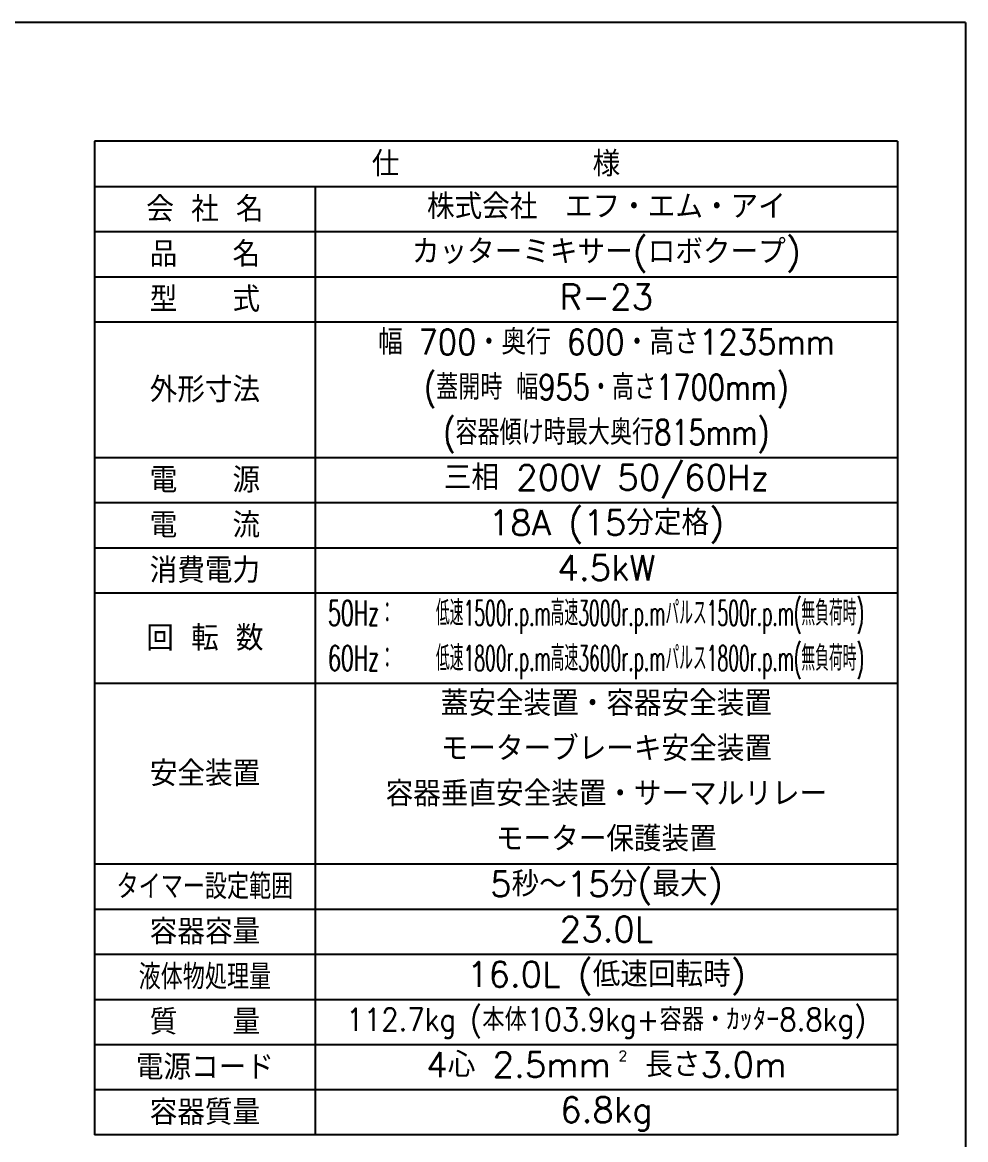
# Model space of a CAD drawing. Extents: x 230 to 4050, y 0 to 2754.
# Drawn here: x 3110 to 4050, y 1640 to 2754 of the extents above; entities that cross this region are included whole.
import ezdxf
from ezdxf.enums import TextEntityAlignment as Align

# ---------------------------------------------------------------- set-up
doc = ezdxf.new("R2010")
doc.units = 0
doc.header["$LTSCALE"] = 2
doc.layers.add('SIYOU', color=7, linetype='CONTINUOUS')
doc.layers.add('WAKU', color=7, linetype='CONTINUOUS')
doc.styles.get("Standard").update_dxf_attribs({"font": 'romans.shx', "bigfont": 'extfont.shx'})

msp = doc.modelspace()

# ---------------------------------------------------------------- linework, layer by layer
at = {"layer": 'SIYOU', "color": 6}
for p, q in [((3982, 2635), (3182, 2635)), ((3182, 2635), (3182, 1645)), ((3982, 2635), (3982, 1645)), ((3982, 1645), (3182, 1645))]:
    msp.add_line(p, q, dxfattribs=at)
at = {"layer": 'SIYOU', "color": 7}
for p, q in [((3182, 2590), (3982, 2590)), ((3402, 2590), (3402, 1645)), ((3182, 2545), (3982, 2545)), ((3182, 2500), (3982, 2500)), ((3182, 2455), (3982, 2455)), ((3182, 2320), (3982, 2320)), ((3182, 2275), (3982, 2275)), ((3182, 2230), (3982, 2230)), ((3182, 2185), (3982, 2185)), ((3182, 2095), (3982, 2095)), ((3182, 1915), (3982, 1915)), ((3182, 1870), (3982, 1870)), ((3182, 1825), (3982, 1825)), ((3182, 1780), (3982, 1780)), ((3182, 1735), (3982, 1735)), ((3982, 1690), (3182, 1690))]:
    msp.add_line(p, q, dxfattribs=at)
at = {"layer": 'WAKU', "color": 6}
for q in [(230, 2753.5), (4050, 0)]:
    msp.add_line((4050, 2753.5), q, dxfattribs=at)

# ---------------------------------------------------------------- texts
at = {"layer": 'SIYOU'}
for s, p in [('仕\u3000\u3000\u3000\u3000\u3000\u3000\u3000様', (3582, 2612.5)), ('会 社 名', (3292, 2567.5)), ('品\u3000\u3000名', (3292, 2522.5)), ('型\u3000\u3000式', (3292, 2477.5)), ('外形寸法', (3292, 2387.5)), ('電\u3000\u3000源', (3292, 2297.5)), ('電\u3000\u3000流', (3292, 2252.5)), ('消費電力', (3292, 2207.5)), ('回 転 数', (3292, 2140)), ('安全装置', (3292.1, 2005)), ('容器容量', (3292, 1847.5)), ('質\u3000\u3000量', (3292, 1757.5)), ('電源コード', (3292, 1712.5)), ('容器質量', (3292, 1667.5))]:
    msp.add_text(s, height=25, dxfattribs=at).set_placement(p, align=Align.MIDDLE_CENTER)
at = {"layer": 'SIYOU', "color": 1}
for s, height, p in [('株式会社\u3000エフ・エム・アイ', 25, (3692, 2570)), ('カッターミキサー(ロボクープ)', 25, (3692, 2525)), ('R-23', 25, (3692, 2480)), ('三相 200V 50/60Hz', 25, (3692, 2300)), ('18A (15分定格)', 25, (3692, 2255)), ('4.5kW', 25, (3692, 2210)), ('蓋安全装置・容器安全装置', 25, (3692, 2075)), ('モーターブレーキ安全装置', 25, (3692, 2030)), ('容器垂直安全装置・サーマルリレー', 25, (3692, 1985)), ('モーター保護装置', 25, (3692, 1940)), ('5秒～15分(最大)', 25, (3692, 1895)), ('23.0L', 25, (3692, 1850)), ('16.0L (低速回転時)', 25, (3692, 1805)), ('4心 2.5mm  長さ3.0m', 25, (3692, 1715)), ('2', 10, (3708.5, 1723.8)), ('6.8kg', 25, (3692, 1670))]:
    msp.add_text(s, height=height, dxfattribs=at).set_placement(p, align=Align.MIDDLE_CENTER)
for s, height, width, p in [('幅 700・奥行 600・高さ1235mm', 25, 0.9, (3692, 2435)), ('(蓋開時 幅955・高さ1700mm)', 25, 0.8, (3692, 2390)), ('(容器傾け時最大奥行815mm)', 25, 0.8, (3692, 2345)), ('低速1500r.p.m高速3000r.p.mパルス1500r.p.m(無負荷時)', 25, 0.5, (3735.5, 2165)), ('低速1800r.p.m高速3600r.p.mパルス1800r.p.m(無負荷時)', 25, 0.5, (3735.5, 2120)), ('112.7kg (本体103.9kg+容器・ｶｯﾀｰ8.8kg)', 22.5, 0.9, (3692, 1760))]:
    msp.add_text(s, height=height, dxfattribs=dict(at, width=width)).set_placement(p, align=Align.MIDDLE_CENTER)
at = {"layer": 'SIYOU', "color": 1, "width": 0.6}
for s, p in [('50Hz：', (3414.7, 2165)), ('60Hz：', (3414.7, 2120))]:
    msp.add_text(s, height=25, dxfattribs=at).set_placement(p, align=Align.MIDDLE_LEFT)
at = {"layer": 'SIYOU', "width": 0.8}
for s, p in [('タイマー設定範囲', (3292, 1892.5)), ('液体物処理量', (3292, 1802.5))]:
    msp.add_text(s, height=25, dxfattribs=at).set_placement(p, align=Align.MIDDLE_CENTER)

doc.saveas('drawing.dxf')
